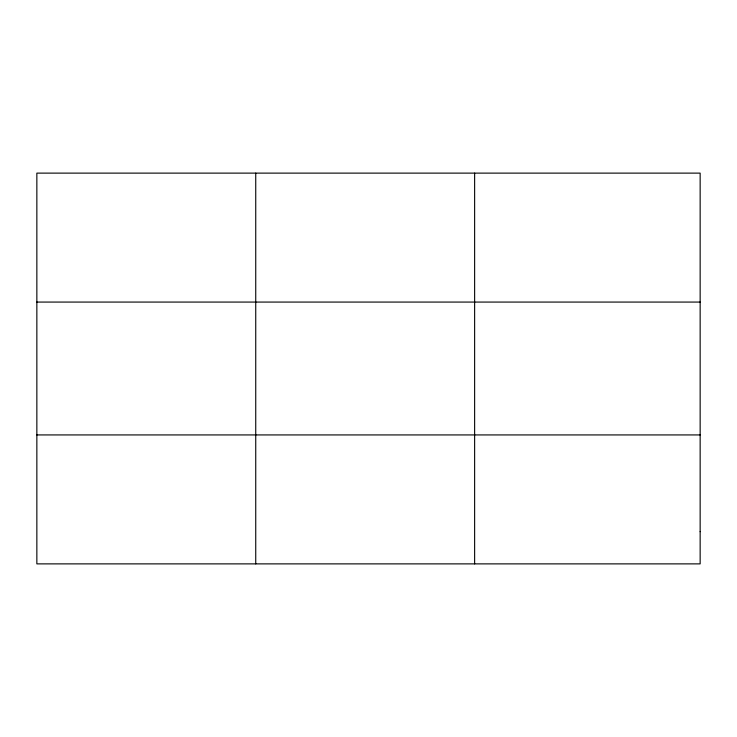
<?xml version="1.0" encoding="UTF-8"?>
<svg xmlns="http://www.w3.org/2000/svg" width="737" height="737" viewBox="0 0 737 737"><rect width="100%" height="100%" fill="white"/><g stroke="black" fill="none" stroke-linecap="round" stroke-linejoin="round"><path stroke-width="1.11" d="M255.739 563.879L255.739 173.121M474.628 563.879L474.628 173.121M36.85 302.069L700.15 302.069M36.85 434.931L700.15 434.931M700.15 531.644L700.15 563.879L36.85 563.879L36.85 173.121L700.15 173.121L700.15 531.644"/></g></svg>
